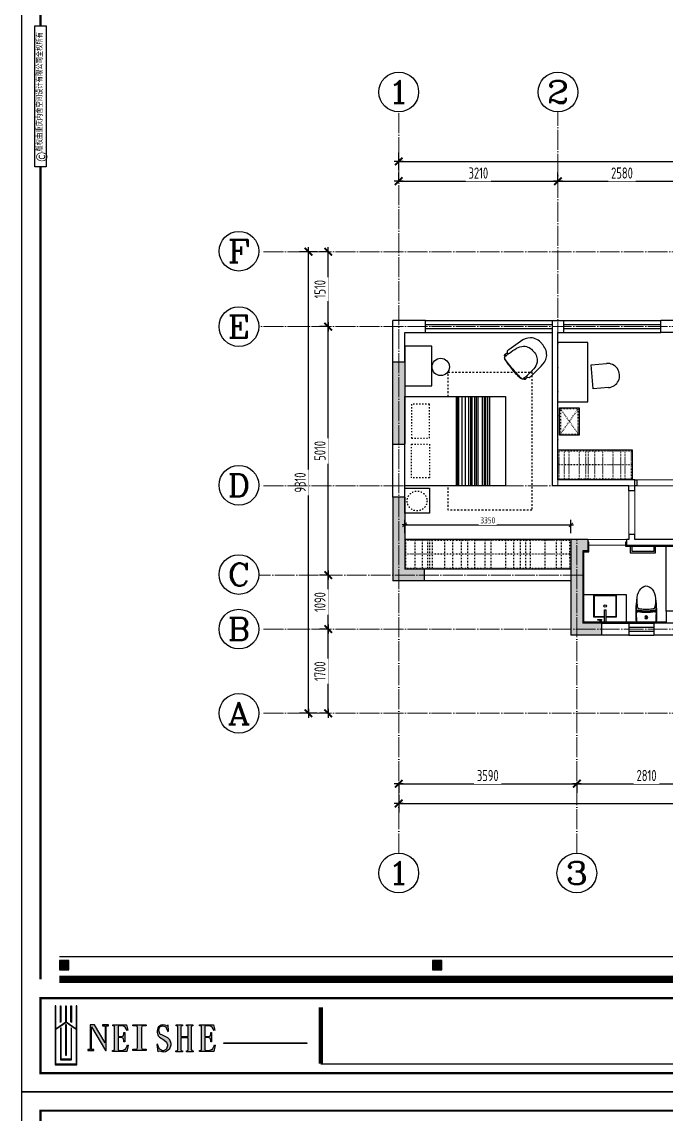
# Model space of a CAD drawing. Header units: inches. Extents: x -50945 to 250244, y -404780 to 18493.
# Drawn here: x 46715 to 59700, y -49384 to -27357 of the extents above; entities that cross this region are included whole.
import ezdxf
from ezdxf.enums import TextEntityAlignment as Align

# ---------------------------------------------------------------- set-up
doc = ezdxf.new("R2010")
doc.units = ezdxf.units.IN
doc.header["$MEASUREMENT"] = 0
for name, pattern in [('ACAD_ISO03W100', [30, 12, -18]), ('DOTE', [2.42, 2, -0.2, 0.02, -0.2]), ('iGo户型优化10', [30, 12, -18]), ('iGo户型优化15', [2, 1, -1]), ('iGo户型优化31', [0.35, 0.25, -0.1])]:
    doc.linetypes.add(name, pattern=pattern)
for name, color, linetype in [('15开关布置图-YJ', 2, 'Continuous'), ('AXIS', 1, 'Continuous'), ('AXIS_TEXT', 7, 'Continuous'), ('A图框', 7, 'Continuous'), ('D-ARCHI', 250, 'Continuous'), ('EVH 立面填充', 8, 'Continuous'), ('IBS-003-建筑窗框', 3, 'Continuous'), ('IBS-182-原建筑非承重墙', 150, 'Continuous'), ('IBS-200-原建筑承重墙柱', 200, 'Continuous'), ('IBS-63-原建筑窗', 63, 'Continuous'), ('IDS-030-造型完成面(看线)', 30, 'Continuous'), ('IDS-040-固定高家具', 40, 'Continuous'), ('IFF-31-卫浴洁具', 31, 'Continuous'), ('IFF-51-活动家具', 51, 'Continuous'), ('iGo户型优化', 7, 'Continuous'), ('外标注', 50, 'Continuous')]:
    doc.layers.add(name, color=color, linetype=linetype)
doc.layers.add('门', color=65, linetype='Continuous', lineweight=13)
doc.styles.add('04.YBC-外标注3.0', font='', dxfattribs={"width": 0.8, "height": 3})
doc.styles.add('_TCH_AXIS', font='COMPLEX', dxfattribs={"bigfont": 'GBCBIG'})
doc.styles.add('COMPLEX', font='COMPLEX')
doc.styles.add('HBA-DIMT', font='ARCHS.SHX', dxfattribs={"width": 0.8})
doc.styles.get('04.YBC-外标注3.0').set_extended_font_data('SimSun')
doc.dimstyles.new('HBA_40', dxfattribs={"dimscale": 50, "dimtxt": 2.5, "dimasz": 0.1, "dimexe": 2, "dimexo": 2.5, "dimgap": 0.6, "dimtad": 1, "dimdec": 0, "dimrnd": 5, "dimzin": 0, "dimtxsty": 'HBA-DIMT', "dimblk": 'HBA_DIMENSION_TICK', "dimblk1": 'HBA_DIMENSION_TICK', "dimblk2": 'HBA_DIMENSION_TICK', "dimcen": 0.125, "dimclrd": 44, "dimclre": 44, "dimclrt": 2, "dimadec": 0, "dimazin": 0, "dimtfac": 1, "dimtdec": 0, "dimtix": 1, "dimtmove": 1, "dimatfit": 3, "dimldrblk": 'HBA_Leader_Dot', "dimfxl": 0, "dimtvp": 1, "dimtfill": 1, "dimtolj": 1, "dimtzin": 0, "dimarcsym": 0})

# ---------------------------------------------------------------- blocks, each defined once
blk = doc.blocks.new('HBA_DIMENSION_TICK')
at = {"color": 0, "linetype": 'ByBlock'}
for p, q in [((-10, 0), (0, 0)), ((0, 0), (10, 0))]:
    blk.add_line(p, q, dxfattribs=at)
at = {"color": 50, "linetype": 'ByBlock'}
blk.add_solid([(-10, -7), (-7, -10), (7, 10), (10, 7)], dxfattribs=at)
blk = doc.blocks.new('*D137')
at = {"layer": 'Defpoints', "color": 0, "transparency": 16777216}
for p in [(54310, -42466), (57900, -42466), (57900, -42721)]:
    blk.add_point(p, dxfattribs=at)
at = {"layer": '外标注', "color": 44, "lineweight": -2, "transparency": 16777216}
for p, q in [((54310, -42691), (54310, -42901)), ((54319, -42721), (57891, -42721)), ((57900, -42691), (57900, -42901))]:
    blk.add_line(p, q, dxfattribs=at)
at = {"layer": '外标注', "color": 44, "lineweight": -2, "transparency": 16777216, "xscale": 9, "yscale": 9, "zscale": 9, "rotation": 180}
blk.add_blockref('HBA_DIMENSION_TICK', (54310, -42721), dxfattribs=at)
at = {"layer": '外标注', "color": 44, "lineweight": -2, "transparency": 16777216, "xscale": 9, "yscale": 9, "zscale": 9}
blk.add_blockref('HBA_DIMENSION_TICK', (57900, -42721), dxfattribs=at)
at = {"layer": '外标注', "color": 2, "transparency": 16777216, "insert": (56105, -42555), "char_height": 225, "attachment_point": 5, "style": 'HBA-DIMT', "bg_fill": 3, "box_fill_scale": 1.25, "bg_fill_color": 256, "bg_fill_true_color": 13158600, "bg_fill_transparency": 0}
blk.add_mtext('\\A1;3590', dxfattribs=at)
blk = doc.blocks.new('HBA_Leader_Dot')
at = {"color": 0, "linetype": 'ByBlock'}
blk.add_line((-5, 0), (-10, 0), dxfattribs=at)
at = {"color": 0, "linetype": 'ByBlock', "const_width": 5}
blk.add_lwpolyline([(-2.5, 0, 1), (2.5, 0, 1)], format="xyb", close=True, dxfattribs=at)
blk = doc.blocks.new('*D138')
at = {"layer": 'Defpoints', "color": 0, "transparency": 16777216}
for p in [(57900, -42466), (60710, -42466), (60710, -42721)]:
    blk.add_point(p, dxfattribs=at)
at = {"layer": '外标注', "color": 44, "lineweight": -2, "transparency": 16777216}
for p, q in [((57900, -42691), (57900, -42901)), ((57909, -42721), (60701, -42721)), ((60710, -42691), (60710, -42901))]:
    blk.add_line(p, q, dxfattribs=at)
at = {"layer": '外标注', "color": 44, "lineweight": -2, "transparency": 16777216, "xscale": 9, "yscale": 9, "zscale": 9, "rotation": 180}
blk.add_blockref('HBA_DIMENSION_TICK', (57900, -42721), dxfattribs=at)
at = {"layer": '外标注', "color": 44, "lineweight": -2, "transparency": 16777216, "xscale": 9, "yscale": 9, "zscale": 9}
blk.add_blockref('HBA_DIMENSION_TICK', (60710, -42721), dxfattribs=at)
at = {"layer": '外标注', "color": 2, "transparency": 16777216, "insert": (59305, -42555), "char_height": 225, "attachment_point": 5, "style": 'HBA-DIMT', "bg_fill": 3, "box_fill_scale": 1.25, "bg_fill_color": 256, "bg_fill_true_color": 13158600, "bg_fill_transparency": 0}
blk.add_mtext('\\A1;2810', dxfattribs=at)
blk = doc.blocks.new('*D145')
at = {"layer": 'Defpoints', "color": 0, "transparency": 16777216}
for p in [(54310, -42721), (69010, -42721), (69010, -43121)]:
    blk.add_point(p, dxfattribs=at)
at = {"layer": '外标注', "color": 44, "lineweight": -2, "transparency": 16777216}
for p, q in [((54310, -42946), (54310, -43301)), ((69010, -42946), (69010, -43301)), ((54319, -43121), (69001, -43121))]:
    blk.add_line(p, q, dxfattribs=at)
at = {"layer": '外标注', "color": 44, "lineweight": -2, "transparency": 16777216, "xscale": 9, "yscale": 9, "zscale": 9, "rotation": 180}
blk.add_blockref('HBA_DIMENSION_TICK', (54310, -43121), dxfattribs=at)
at = {"layer": '外标注', "color": 44, "lineweight": -2, "transparency": 16777216, "xscale": 9, "yscale": 9, "zscale": 9}
blk.add_blockref('HBA_DIMENSION_TICK', (69010, -43121), dxfattribs=at)
at = {"layer": '外标注', "color": 2, "transparency": 16777216, "insert": (61660, -42955), "char_height": 225, "attachment_point": 5, "style": 'HBA-DIMT', "bg_fill": 3, "box_fill_scale": 1.25, "bg_fill_color": 256, "bg_fill_true_color": 13158600, "bg_fill_transparency": 0}
blk.add_mtext('\\A1;14700', dxfattribs=at)
blk = doc.blocks.new('*D151')
at = {"layer": 'Defpoints', "color": 0, "transparency": 16777216}
for p in [(57520, -30572), (54310, -30797), (57520, -30797)]:
    blk.add_point(p, dxfattribs=at)
at = {"layer": '外标注', "color": 44, "lineweight": -2, "transparency": 16777216}
for p, q in [((54310, -30572), (54310, -30392)), ((57520, -30572), (57520, -30392)), ((54319, -30572), (57511, -30572))]:
    blk.add_line(p, q, dxfattribs=at)
at = {"layer": '外标注', "color": 44, "lineweight": -2, "transparency": 16777216, "xscale": 9, "yscale": 9, "zscale": 9, "rotation": 180}
blk.add_blockref('HBA_DIMENSION_TICK', (54310, -30572), dxfattribs=at)
at = {"layer": '外标注', "color": 44, "lineweight": -2, "transparency": 16777216, "xscale": 9, "yscale": 9, "zscale": 9}
blk.add_blockref('HBA_DIMENSION_TICK', (57520, -30572), dxfattribs=at)
at = {"layer": '外标注', "color": 2, "transparency": 16777216, "insert": (55915, -30406), "char_height": 225, "attachment_point": 5, "style": 'HBA-DIMT', "bg_fill": 3, "box_fill_scale": 1.25, "bg_fill_color": 256, "bg_fill_true_color": 13158600, "bg_fill_transparency": 0}
blk.add_mtext('\\A1;3210', dxfattribs=at)
blk = doc.blocks.new('*D152')
at = {"layer": 'Defpoints', "color": 0, "transparency": 16777216}
for p in [(60100, -30572), (57520, -30797), (60100, -30797)]:
    blk.add_point(p, dxfattribs=at)
at = {"layer": '外标注', "color": 44, "lineweight": -2, "transparency": 16777216}
for p, q in [((57520, -30572), (57520, -30392)), ((60100, -30572), (60100, -30392)), ((57529, -30572), (60091, -30572))]:
    blk.add_line(p, q, dxfattribs=at)
at = {"layer": '外标注', "color": 44, "lineweight": -2, "transparency": 16777216, "xscale": 9, "yscale": 9, "zscale": 9, "rotation": 180}
blk.add_blockref('HBA_DIMENSION_TICK', (57520, -30572), dxfattribs=at)
at = {"layer": '外标注', "color": 44, "lineweight": -2, "transparency": 16777216, "xscale": 9, "yscale": 9, "zscale": 9}
blk.add_blockref('HBA_DIMENSION_TICK', (60100, -30572), dxfattribs=at)
at = {"layer": '外标注', "color": 2, "transparency": 16777216, "insert": (58810, -30406), "char_height": 225, "attachment_point": 5, "style": 'HBA-DIMT', "bg_fill": 3, "box_fill_scale": 1.25, "bg_fill_color": 256, "bg_fill_true_color": 13158600, "bg_fill_transparency": 0}
blk.add_mtext('\\A1;2580', dxfattribs=at)
blk = doc.blocks.new('*D155')
at = {"layer": 'Defpoints', "color": 0, "transparency": 16777216}
for p in [(69010, -30172), (54310, -30572), (69010, -30572)]:
    blk.add_point(p, dxfattribs=at)
at = {"layer": '外标注', "color": 44, "lineweight": -2, "transparency": 16777216}
for p, q in [((54310, -30347), (54310, -29992)), ((54319, -30172), (69001, -30172)), ((69010, -30347), (69010, -29992))]:
    blk.add_line(p, q, dxfattribs=at)
at = {"layer": '外标注', "color": 44, "lineweight": -2, "transparency": 16777216, "xscale": 9, "yscale": 9, "zscale": 9, "rotation": 180}
blk.add_blockref('HBA_DIMENSION_TICK', (54310, -30172), dxfattribs=at)
at = {"layer": '外标注', "color": 44, "lineweight": -2, "transparency": 16777216, "xscale": 9, "yscale": 9, "zscale": 9}
blk.add_blockref('HBA_DIMENSION_TICK', (69010, -30172), dxfattribs=at)
at = {"layer": '外标注', "color": 2, "transparency": 16777216, "insert": (61660, -30006), "char_height": 225, "attachment_point": 5, "style": 'HBA-DIMT', "bg_fill": 3, "box_fill_scale": 1.25, "bg_fill_color": 256, "bg_fill_true_color": 13158600, "bg_fill_transparency": 0}
blk.add_mtext('\\A1;14700', dxfattribs=at)
blk = doc.blocks.new('*D156')
at = {"layer": 'Defpoints', "color": 0, "transparency": 16777216}
for p in [(52890, -39603), (53091, -39603), (53091, -41301)]:
    blk.add_point(p, dxfattribs=at)
at = {"layer": '外标注', "color": 44, "lineweight": -2, "transparency": 16777216}
for p, q in [((52890, -39603), (52710, -39603)), ((52890, -41292), (52890, -39612)), ((52890, -41301), (52710, -41301))]:
    blk.add_line(p, q, dxfattribs=at)
at = {"layer": '外标注', "color": 44, "lineweight": -2, "transparency": 16777216, "xscale": 9, "yscale": 9, "zscale": 9}
for p, rotation in [((52890, -39603), 90), ((52890, -41301), 270)]:
    blk.add_blockref('HBA_DIMENSION_TICK', p, dxfattribs=dict(at, rotation=rotation))
at = {"layer": '外标注', "color": 2, "transparency": 16777216, "insert": (52723, -40452), "char_height": 225, "attachment_point": 5, "rotation": 90, "style": 'HBA-DIMT', "bg_fill": 3, "box_fill_scale": 1.25, "bg_fill_color": 256, "bg_fill_true_color": 13158600, "bg_fill_transparency": 0}
blk.add_mtext('\\A1;1700', dxfattribs=at)
blk = doc.blocks.new('*D157')
at = {"layer": 'Defpoints', "color": 0, "transparency": 16777216}
for p in [(52890, -38513), (53091, -38513), (53091, -39603)]:
    blk.add_point(p, dxfattribs=at)
at = {"layer": '外标注', "color": 44, "lineweight": -2, "transparency": 16777216}
for p, q in [((52890, -38513), (52710, -38513)), ((52890, -39594), (52890, -38522)), ((52890, -39603), (52710, -39603))]:
    blk.add_line(p, q, dxfattribs=at)
at = {"layer": '外标注', "color": 44, "lineweight": -2, "transparency": 16777216, "xscale": 9, "yscale": 9, "zscale": 9}
for p, rotation in [((52890, -38513), 90), ((52890, -39603), 270)]:
    blk.add_blockref('HBA_DIMENSION_TICK', p, dxfattribs=dict(at, rotation=rotation))
at = {"layer": '外标注', "color": 2, "transparency": 16777216, "insert": (52723, -39058), "char_height": 225, "attachment_point": 5, "rotation": 90, "style": 'HBA-DIMT', "bg_fill": 3, "box_fill_scale": 1.25, "bg_fill_color": 256, "bg_fill_true_color": 13158600, "bg_fill_transparency": 0}
blk.add_mtext('\\A1;1090', dxfattribs=at)
blk = doc.blocks.new('*D158')
at = {"layer": 'Defpoints', "color": 0, "transparency": 16777216}
for p in [(52890, -33503), (53091, -33503), (53091, -38513)]:
    blk.add_point(p, dxfattribs=at)
at = {"layer": '外标注', "color": 44, "lineweight": -2, "transparency": 16777216}
for p, q in [((52890, -33503), (52710, -33503)), ((52890, -38504), (52890, -33512)), ((52890, -38513), (52710, -38513))]:
    blk.add_line(p, q, dxfattribs=at)
at = {"layer": '外标注', "color": 44, "lineweight": -2, "transparency": 16777216, "xscale": 9, "yscale": 9, "zscale": 9}
for p, rotation in [((52890, -33503), 90), ((52890, -38513), 270)]:
    blk.add_blockref('HBA_DIMENSION_TICK', p, dxfattribs=dict(at, rotation=rotation))
at = {"layer": '外标注', "color": 2, "transparency": 16777216, "insert": (52723, -36008), "char_height": 225, "attachment_point": 5, "rotation": 90, "style": 'HBA-DIMT', "bg_fill": 3, "box_fill_scale": 1.25, "bg_fill_color": 256, "bg_fill_true_color": 13158600, "bg_fill_transparency": 0}
blk.add_mtext('\\A1;5010', dxfattribs=at)
blk = doc.blocks.new('*D159')
at = {"layer": 'Defpoints', "color": 0, "transparency": 16777216}
for p in [(52890, -31992), (53091, -31992), (53091, -33503)]:
    blk.add_point(p, dxfattribs=at)
at = {"layer": '外标注', "color": 44, "lineweight": -2, "transparency": 16777216}
for p, q in [((52890, -31992), (52710, -31992)), ((52890, -33494), (52890, -32001)), ((52890, -33503), (52710, -33503))]:
    blk.add_line(p, q, dxfattribs=at)
at = {"layer": '外标注', "color": 44, "lineweight": -2, "transparency": 16777216, "xscale": 9, "yscale": 9, "zscale": 9}
for p, rotation in [((52890, -31992), 90), ((52890, -33503), 270)]:
    blk.add_blockref('HBA_DIMENSION_TICK', p, dxfattribs=dict(at, rotation=rotation))
at = {"layer": '外标注', "color": 2, "transparency": 16777216, "insert": (52723, -32748), "char_height": 225, "attachment_point": 5, "rotation": 90, "style": 'HBA-DIMT', "bg_fill": 3, "box_fill_scale": 1.25, "bg_fill_color": 256, "bg_fill_true_color": 13158600, "bg_fill_transparency": 0}
blk.add_mtext('\\A1;1510', dxfattribs=at)
blk = doc.blocks.new('*D160')
at = {"layer": 'Defpoints', "color": 0, "transparency": 16777216}
for p in [(52490, -31992), (52890, -31992), (52890, -41301)]:
    blk.add_point(p, dxfattribs=at)
at = {"layer": '外标注', "color": 44, "lineweight": -2, "transparency": 16777216}
for p, q in [((52665, -31992), (52310, -31992)), ((52490, -41292), (52490, -32001)), ((52665, -41301), (52310, -41301))]:
    blk.add_line(p, q, dxfattribs=at)
at = {"layer": '外标注', "color": 44, "lineweight": -2, "transparency": 16777216, "xscale": 9, "yscale": 9, "zscale": 9}
for p, rotation in [((52490, -31992), 90), ((52490, -41301), 270)]:
    blk.add_blockref('HBA_DIMENSION_TICK', p, dxfattribs=dict(at, rotation=rotation))
at = {"layer": '外标注', "color": 2, "transparency": 16777216, "insert": (52323, -36647), "char_height": 225, "attachment_point": 5, "rotation": 90, "style": 'HBA-DIMT', "bg_fill": 3, "box_fill_scale": 1.25, "bg_fill_color": 256, "bg_fill_true_color": 13158600, "bg_fill_transparency": 0}
blk.add_mtext('\\A1;9310', dxfattribs=at)
blk = doc.blocks.new('_AXISO')
blk.add_circle((0, 0), 0.5)
at = {"layer": 'AXIS_TEXT', "style": 'COMPLEX', "width": 1.041667}
blk.add_attdef('A', text='', height=0.56, dxfattribs=at).set_placement((-0.25, -0.28), (0.25, -0.28), align=Align.FIT)
blk = doc.blocks.new('gegwe')
h = blk.add_hatch(color=9)
h.paths.add_polyline_path([(189652, -49616), (189652, -49028), (189629, -49028), (189629, -49617), (189269, -49867), (189269, -49028), (189267, -49028), (189246, -49028), (189246, -51182), (190039, -51182), (190039, -49027), (190014, -49027), (190014, -49865), (190014, -49868)])
h.paths.add_polyline_path([(190014, -49898), (190014, -51161), (189269, -51161), (189269, -49898), (189642, -49636)], flags=16)
h.paths.add_polyline_path([(189641, -49706), (189653, -49716), (189653, -50844), (189629, -50844), (189629, -49716)], flags=0)
h.paths.add_polyline_path([(189825, -49834), (189847, -49852), (189847, -51000), (189439, -51000), (189439, -49849), (189461, -49834), (189461, -50979), (189825, -50979)], flags=0)
h.paths.add_polyline_path([(189439, -49636), (189459, -49620), (189459, -49028), (189439, -49028)], flags=17)
h.paths.add_polyline_path([(189822, -49620), (189847, -49637), (189847, -49027), (189822, -49027)])
at = {"color": 9}
for points in [[(189267, -49028), (189246, -49028), (189246, -51182), (190039, -51182), (190039, -49027), (190014, -49027), (190014, -49865), (190014, -49868)], [(189269, -49867), (189269, -49028), (189267, -49028)], [(189269, -49867), (189629, -49617), (189629, -49028)], [(189439, -49028), (189459, -49028), (189459, -49620), (189439, -49636), (189439, -49028)], [(189629, -49028), (189650, -49028), (189652, -49028), (189652, -49616), (190014, -49868)], [(190014, -49898), (189642, -49636), (189269, -49898)], [(189641, -49706), (189653, -49716), (189653, -50844), (189629, -50844), (189629, -49716), (189641, -49706)], [(190014, -49898), (190014, -51161), (189269, -51161), (189269, -49898)], [(189439, -49849), (189439, -51000), (189847, -51000), (189847, -49852), (189825, -49834), (189825, -50979), (189461, -50979), (189461, -49834), (189461, -49834), (189439, -49849)]]:
    blk.add_lwpolyline(points, dxfattribs=at)
blk.add_lwpolyline([(189822, -49027), (189842, -49027), (189847, -49027), (189847, -49637), (189822, -49620), (189822, -49027)], close=True, dxfattribs=at)
blk = doc.blocks.new('gegeg')
at = {"layer": 'A图框'}
h = blk.add_hatch(color=256, dxfattribs=at)
h.dxf.hatch_style = 1
h.paths.add_polyline_path([(133887, -57733), (134062, -57733), (134062, -57558), (133887, -57558)])
h = blk.add_hatch(color=256, dxfattribs=at)
h.dxf.hatch_style = 1
h.paths.add_polyline_path([(140844, -57733), (141019, -57733), (141019, -57558), (140844, -57558)])
for points in [[(134739, -58777), (134739, -59093), (134540, -58756), (134463, -58756), (134463, -59217), (134420, -59217), (134420, -59237), (134529, -59237), (134529, -59217), (134483, -59217), (134483, -58794), (134745, -59237), (134761, -59237), (134761, -58777), (134804, -58777), (134804, -58756), (134693, -58756), (134693, -58777)], [(134914, -59212), (134909, -59229), (134893, -59235), (134879, -59235), (134879, -59253), (135145, -59253), (135170, -59139), (135158, -59133), (135153, -59151), (135121, -59209), (135116, -59214), (135061, -59235), (135000, -59235), (134986, -59229), (134980, -59212), (134980, -58994), (135047, -58994), (135082, -59011), (135091, -59061), (135091, -59073), (135105, -59073), (135105, -58901), (135091, -58901), (135091, -58919), (135082, -58962), (135047, -58977), (134980, -58977), (134980, -58796), (134986, -58779), (135000, -58774), (135065, -58773), (135114, -58794), (135151, -58861), (135163, -58855), (135137, -58756), (134881, -58756), (134881, -58773), (134893, -58773), (134909, -58779), (134914, -58797)], [(135417, -58811), (135426, -58787), (135445, -58779), (135506, -58779), (135506, -58756), (135256, -58756), (135256, -58779), (135317, -58779), (135338, -58787), (135344, -58810), (135344, -59182), (135339, -59205), (135316, -59213), (135256, -59213), (135256, -59237), (135506, -59237), (135506, -59213), (135446, -59213), (135427, -59206), (135417, -59182)], [(135837, -59038), (135882, -59078), (135903, -59132), (135902, -59152), (135881, -59208), (135872, -59220), (135825, -59243), (135813, -59242), (135761, -59214), (135741, -59189), (135716, -59118), (135702, -59123), (135721, -59263), (135737, -59248), (135751, -59243), (135823, -59263), (135863, -59257), (135916, -59223), (135949, -59199), (135968, -59131), (135971, -59105), (135945, -59040), (135909, -59002), (135837, -58960), (135798, -58947), (135768, -58935), (135738, -58864), (135753, -58809), (135762, -58797), (135809, -58778), (135816, -58777), (135869, -58797), (135880, -58811), (135910, -58880), (135922, -58873), (135912, -58756), (135903, -58771), (135889, -58777), (135860, -58765), (135816, -58756), (135782, -58762), (135736, -58794), (135724, -58813), (135707, -58877), (135707, -58896), (135730, -58964), (135755, -58986)], [(136289, -59003), (136289, -59216), (136284, -59234), (136268, -59240), (136256, -59240), (136256, -59258), (136379, -59258), (136379, -59240), (136367, -59240), (136353, -59234), (136346, -59218), (136346, -58797), (136353, -58780), (136367, -58774), (136377, -58774), (136377, -58756), (136258, -58756), (136258, -58774), (136268, -58774), (136284, -58780), (136289, -58797), (136289, -58975), (136150, -58975), (136150, -58797), (136157, -58780), (136172, -58774), (136180, -58774), (136180, -58756), (136062, -58756), (136062, -58774), (136072, -58774), (136088, -58780), (136093, -58797), (136093, -59216), (136088, -59234), (136072, -59240), (136060, -59240), (136060, -59258), (136183, -59258), (136183, -59240), (136171, -59240), (136157, -59235), (136150, -59217), (136150, -59003)], [(136534, -59212), (136530, -59229), (136514, -59235), (136499, -59235), (136499, -59253), (136765, -59253), (136791, -59139), (136779, -59133), (136774, -59151), (136742, -59209), (136736, -59214), (136681, -59235), (136621, -59235), (136607, -59229), (136600, -59212), (136600, -58994), (136667, -58994), (136702, -59011), (136711, -59061), (136711, -59073), (136725, -59073), (136725, -58901), (136711, -58901), (136711, -58919), (136702, -58962), (136668, -58977), (136600, -58977), (136600, -58796), (136606, -58779), (136620, -58774), (136686, -58773), (136734, -58794), (136771, -58861), (136783, -58855), (136758, -58756), (136502, -58756), (136502, -58773), (136513, -58773), (136530, -58779), (136534, -58797)], [(138503, -59104), (138503, -59096), (136951, -59096), (136951, -59104)]]:
    blk.add_hatch(color=256, dxfattribs=at).paths.add_polyline_path(points)
for p, q in [((133887, -57482), (161887, -57482)), ((138761, -59483), (146834, -59483))]:
    blk.add_line(p, q, dxfattribs=at)
for points in [[(162587, -39218), (162587, -60008), (133187, -60008), (133187, -39218)], [(133431, -40125), (133643, -40125), (133643, -42755), (133431, -42755)], [(134062, -57558), (133887, -57558), (133887, -57733), (134062, -57733)], [(141019, -57558), (140844, -57558), (140844, -57733), (141019, -57733)], [(134739, -58777), (134739, -59093), (134540, -58756), (134463, -58756), (134463, -59217), (134420, -59217), (134420, -59237), (134529, -59237), (134529, -59217), (134483, -59217), (134483, -58794), (134745, -59237), (134761, -59237), (134761, -58777), (134804, -58777), (134804, -58756), (134693, -58756), (134693, -58777), (134739, -58777)], [(135256, -58756), (135506, -58756), (135506, -58779), (135445, -58779), (135426, -58787), (135417, -58811), (135417, -59182), (135427, -59206), (135446, -59213), (135506, -59213), (135506, -59237), (135256, -59237), (135256, -59213), (135316, -59213), (135339, -59205), (135344, -59182), (135344, -58810), (135338, -58787), (135317, -58779), (135256, -58779), (135256, -58756)], [(136951, -59096), (138503, -59096), (138503, -59104), (136951, -59104)]]:
    blk.add_lwpolyline(points, close=True, dxfattribs=at)
for points, const_width in [([(133537, -40125), (133537, -39568), (162237, -39568), (162237, -57908)], 42), ([(133537, -57908), (133537, -42755)], 42), ([(161887, -57908), (133887, -57908)], 140), ([(138761, -58433), (138761, -59483)], 84)]:
    blk.add_lwpolyline(points, dxfattribs=dict(at, const_width=const_width))
at = {"layer": 'A图框', "const_width": 42}
blk.add_lwpolyline([(133537, -58258), (162237, -58258), (162237, -59658), (133537, -59658)], close=True, dxfattribs=at)
at = {"layer": 'A图框'}
for points in [[(134882, -58756), (135137, -58756), (135163, -58855), (135151, -58861), (135116, -58798), (135112, -58793), (135065, -58773), (135000, -58774), (134986, -58779), (134980, -58796), (134980, -58977), (135047, -58977), (135082, -58962), (135091, -58919), (135091, -58901), (135105, -58901), (135105, -59073), (135091, -59073), (135091, -59061), (135082, -59011), (135047, -58994), (134980, -58994), (134980, -59212), (134986, -59229), (135000, -59235), (135061, -59235), (135116, -59214), (135121, -59209), (135153, -59151), (135158, -59133), (135170, -59139), (135145, -59253), (134879, -59253), (134879, -59235), (134893, -59235), (134909, -59229), (134914, -59212), (134914, -58797), (134909, -58779), (134893, -58773), (134881, -58773), (134881, -58756)], [(135910, -58880), (135922, -58873), (135912, -58756), (135903, -58771), (135889, -58777), (135860, -58765), (135816, -58756), (135782, -58762), (135736, -58794), (135724, -58813), (135707, -58877), (135707, -58896), (135730, -58964), (135755, -58986), (135837, -59038), (135882, -59078), (135903, -59132), (135902, -59152), (135881, -59208), (135872, -59220), (135825, -59243), (135813, -59242), (135761, -59214), (135741, -59189), (135716, -59118), (135702, -59123), (135721, -59263), (135737, -59248), (135751, -59243), (135823, -59263), (135863, -59257), (135916, -59223), (135949, -59199), (135968, -59131), (135971, -59105), (135945, -59040), (135909, -59002), (135837, -58960), (135798, -58947), (135768, -58935), (135738, -58864), (135753, -58809), (135762, -58797), (135809, -58778), (135816, -58777), (135869, -58797), (135880, -58811), (135910, -58880)], [(136258, -58756), (136377, -58756), (136377, -58774), (136367, -58774), (136353, -58780), (136346, -58797), (136346, -59218), (136353, -59234), (136367, -59240), (136379, -59240), (136379, -59258), (136256, -59258), (136256, -59240), (136268, -59240), (136284, -59234), (136289, -59216), (136289, -59003), (136150, -59003), (136150, -59217), (136157, -59235), (136171, -59240), (136183, -59240), (136183, -59258), (136060, -59258), (136060, -59240), (136072, -59240), (136088, -59234), (136093, -59216), (136093, -58797), (136088, -58780), (136072, -58774), (136062, -58774), (136062, -58756), (136180, -58756), (136180, -58774), (136172, -58774), (136157, -58780), (136150, -58797), (136150, -58975), (136289, -58975), (136289, -58797), (136284, -58780), (136268, -58774), (136258, -58774), (136258, -58756)], [(136502, -58756), (136758, -58756), (136783, -58855), (136771, -58861), (136736, -58798), (136732, -58793), (136686, -58773), (136620, -58774), (136606, -58779), (136600, -58796), (136600, -58977), (136668, -58977), (136702, -58962), (136711, -58919), (136711, -58901), (136725, -58901), (136725, -59073), (136711, -59073), (136711, -59061), (136702, -59011), (136667, -58994), (136600, -58994), (136600, -59212), (136607, -59229), (136621, -59235), (136681, -59235), (136736, -59214), (136742, -59209), (136774, -59151), (136779, -59133), (136791, -59139), (136765, -59253), (136499, -59253), (136499, -59235), (136514, -59235), (136530, -59229), (136534, -59212), (136534, -58797), (136530, -58779), (136513, -58773), (136502, -58773), (136502, -58756)]]:
    blk.add_lwpolyline(points, dxfattribs=at)
at = {"layer": '15开关布置图-YJ', "color": 2, "xscale": 0.5119999999988067, "yscale": 0.5119999999988067, "zscale": 0.5119999999988067}
blk.add_blockref('gegwe', (36914, -33299), dxfattribs=at)
at = {"layer": 'A图框', "rotation": 90, "style": '04.YBC-外标注3.0'}
for s, insert, char_height, width, attachment_point in [('版权由重庆内舍空间设计有限公司全权所有', (133460, -42471), 105, 2420.6, 1), ('©', (133559, -42567), 210, 191.34, 5)]:
    blk.add_mtext(s, dxfattribs=dict(at, insert=insert, char_height=char_height, width=width, attachment_point=attachment_point))
blk = doc.blocks.new('rtger')
at = {"layer": 'IFF-31-卫浴洁具', "ltscale": 0.02}
for p in [(64161, 9478), (64161, 9151)]:
    blk.add_line(p, (64161, 9315), dxfattribs=at)
for radius in [29.6, 16.1]:
    blk.add_circle((64065, 9315), radius, dxfattribs=at)
for centre, radius, start, end in [((64006, 6944), 2577, 87.4001, 97.1336), ((63964, 5198), 4312, 87.5288, 93.6994), ((63693, 8401), 1100, 81.703, 90.3481), ((63840, 9431), 60, 5.3921, 79.5299), ((63943, 9487), 24.1, 108.0596, 207.7967), ((63387, 9339), 552, 357.5425, 14.3815), ((63959, 9491), 18.8, 84.0685, 197.6407), ((63368, 9339), 592, 357.7467, 14.3815), ((63968, 9493), 18.2, 113.5276, 196.6187), ((63368, 9339), 602, 357.7467, 14.3815), ((64121, 9478), 40, 0, 87.4001), ((62528, 9307), 1378, 0.3409, 5.3921), ((62528, 9323), 1378, 354.6079, 359.6591), ((63387, 9291), 552, 345.6185, 2.4575), ((63368, 9291), 592, 345.6185, 2.2533), ((63368, 9291), 602, 345.6185, 2.2533), ((63693, 10228), 1100, 269.6519, 278.297), ((64006, 11686), 2577, 262.8664, 272.5999), ((63964, 13431), 4312, 266.3006, 272.4712), ((63840, 9199), 60, 280.4701, 354.6079), ((63943, 9143), 24.1, 152.2033, 251.9404), ((63959, 9138), 18.8, 162.3593, 275.9315), ((63968, 9136), 18.2, 163.3813, 246.4724), ((64121, 9151), 40, 272.5999, 0)]:
    blk.add_arc(centre, radius, start, end, dxfattribs=at)
blk.add_ellipse((63720, 9315), major_axis=(289, 0), ratio=0.648116, start_param=1.570796, end_param=4.592942, dxfattribs=at)
blk = doc.blocks.new('抖音iGo户型优化-0715')
at = {"layer": 'IFF-31-卫浴洁具'}
for points in [[(13559, -200880), (13529, -200880), (13529, -200630), (13559, -200630)], [(13659, -200640), (13609, -200640), (13609, -200630), (13659, -200630)], [(13649, -200640), (13619, -200640), (13619, -200670), (13649, -200670)], [(13689, -200681), (13619, -200681), (13619, -200671), (13689, -200671)]]:
    blk.add_lwpolyline(points, close=True, dxfattribs=at)
blk.add_lwpolyline([(13559, -200730), (13769, -200730), (13769, -201180), (13319, -201180), (13319, -200730), (13529, -200730)], dxfattribs=at)
at = {"layer": 'iGo户型优化', "color": 251, "ltscale": 333}
blk.add_lwpolyline([(13559, -200740), (13759, -200740), (13759, -201170), (13329, -201170), (13329, -200740), (13529, -200740)], dxfattribs=at)
at = {"layer": 'iGo户型优化', "color": 7}
blk.add_circle((13544, -200955), 25, dxfattribs=at)
blk = doc.blocks.new('抖音iGo户型优化-0379')
at = {"layer": 'IFF-51-活动家具', "ltscale": 100}
for p, q in [((61412, -161495), (61387, -161183)), ((61873, -161143), (61899, -161455)), ((61899, -161455), (61412, -161495))]:
    blk.add_line(p, q, dxfattribs=at)
blk.add_arc((61630, -161163), 244, 4.7217, 184.7217, dxfattribs=at)
blk = doc.blocks.new('fntjy')
at = {"layer": 'IFF-51-活动家具'}
for p, q in [((34752, -15106), (34752, -13306)), ((34794, -15106), (34794, -13306)), ((34830, -15106), (34830, -13306)), ((34860, -15106), (34860, -13306)), ((34902, -15106), (34902, -13306)), ((34985, -15106), (34985, -13306)), ((35021, -15106), (35021, -13306)), ((35057, -15106), (35057, -13306)), ((35110, -15106), (35110, -13306)), ((35134, -15106), (35134, -13306)), ((35176, -15106), (35176, -13306)), ((35241, -15106), (35241, -13306)), ((35307, -15106), (35307, -13306)), ((35373, -15106), (35373, -13306)), ((35396, -15106), (35396, -13306)), ((35420, -15106), (35420, -13306))]:
    blk.add_line(p, q, dxfattribs=at)
for points in [[(36461, -12756), (36461, -13256), (35961, -13256), (35961, -12756)], [(34431, -15106), (34431, -13306), (36461, -13306), (36461, -15106)]]:
    blk.add_lwpolyline(points, close=True, dxfattribs=at)
at = {"layer": 'iGo户型优化', "color": 251, "linetype": 'iGo户型优化15', "ltscale": 35}
blk.add_lwpolyline([(35583, -15106), (35583, -15598), (33895, -15598), (33895, -12814), (35583, -12814), (35583, -13306)], dxfattribs=at)
at = {"layer": 'iGo户型优化', "color": 251, "linetype": 'iGo户型优化10', "ltscale": 2}
for points in [[(36323, -13463), (36323, -14145), (35963, -14145), (35963, -13463)], [(36323, -14949), (36323, -14266), (35963, -14266), (35963, -14949)]]:
    blk.add_lwpolyline(points, close=True, dxfattribs=at)
blk.add_circle((36211, -13000), 200, dxfattribs=at)
blk = doc.blocks.new('抖音iGo户型优化-0371')
at = {"layer": 'IFF-51-活动家具', "ltscale": 100}
blk.add_lwpolyline([(61455, -158824), (61442, -158808, 0.206334), (61219, -158694, 0.159584), (61015, -158770), (60777, -158935, 0.042045), (60752, -158955, 0.236062), (60748, -158964), (60747, -159002), (60747, -159003, 0.319611), (60775, -159012, 0.054187), (60791, -159003, -0.030614), (60935, -158906, -0.113373), (61078, -158862, -0.229365), (61279, -158971), (61279, -158971), (61280, -158971, -0.229365), (61350, -159188, -0.113373), (61281, -159321, -0.030614), (61159, -159446, 0.054187), (61147, -159460, 0.319611), (61151, -159488), (61152, -159488), (61190, -159494, 0.236062), (61199, -159492, 0.042045), (61223, -159472), (61429, -159267, 0.159584), (61541, -159081, 0.206334), (61469, -158841)], format="xyb", close=True, dxfattribs=at)
for points in [[(60747, -158999), (60736, -159008), (60729, -159013), (60726, -159015), (60723, -159017), (60720, -159019), (60715, -159022), (60708, -159026), (60707, -159027), (60695, -159037), (60693, -159041), (60690, -159045), (60689, -159048), (60689, -159051), (60690, -159057), (60693, -159060), (60697, -159064), (60704, -159066), (60716, -159062)], [(61155, -159489), (61144, -159499), (61138, -159505), (61135, -159507), (61133, -159510), (61131, -159512), (61126, -159517), (61121, -159523), (61120, -159524), (61108, -159533), (61104, -159535), (61100, -159537), (61096, -159537), (61093, -159537), (61087, -159535), (61085, -159532), (61082, -159527), (61081, -159520), (61087, -159508)]]:
    blk.add_lwpolyline(points, dxfattribs=at)
for points in [[(60789, -159004), (60726, -159055), (60699, -159078, 0.144369), (60692, -159091, 0.222999), (60695, -159126, 0.033134), (60848, -159329), (60848, -159330)], [(60747, -159002), (60709, -159033), (60704, -159037, 0.976859), (60720, -159061)], [(60857, -159322), (60828, -159286, -0.018931), (60728, -159157, -0.005721), (60701, -159117, -0.269565), (60698, -159083)], [(61158, -159447), (61096, -159500), (61069, -159522, -0.144369), (61054, -159526, -0.222999), (61020, -159517, -0.033134), (60848, -159330), (60848, -159330)], [(60857, -159322), (60887, -159358, 0.018931), (60996, -159479, 0.005721), (61030, -159513, 0.269565), (61064, -159522)], [(61152, -159488), (61115, -159520), (61109, -159525, -0.976859), (61089, -159505)]]:
    blk.add_lwpolyline(points, format="xyb", dxfattribs=at)
blk = doc.blocks.new('*D186')
at = {"color": 44, "lineweight": -2, "transparency": 16777216}
for p, q in [((54430, -37668), (54430, -37401)), ((57780, -37668), (57780, -37401)), ((54435, -37501), (57775, -37501))]:
    blk.add_line(p, q, dxfattribs=at)
at = {"layer": 'Defpoints', "color": 0, "transparency": 16777216}
for p in [(57780, -37501), (54430, -37793), (57780, -37793)]:
    blk.add_point(p, dxfattribs=at)
at = {"color": 44, "lineweight": -2, "transparency": 16777216, "xscale": 5, "yscale": 5, "zscale": 5, "rotation": 180}
blk.add_blockref('HBA_DIMENSION_TICK', (54430, -37501), dxfattribs=at)
at = {"color": 44, "lineweight": -2, "transparency": 16777216, "xscale": 5, "yscale": 5, "zscale": 5}
blk.add_blockref('HBA_DIMENSION_TICK', (57780, -37501), dxfattribs=at)
at = {"color": 2, "transparency": 16777216, "insert": (56105, -37409), "char_height": 125, "attachment_point": 5, "style": 'HBA-DIMT', "bg_fill": 3, "box_fill_scale": 1.25, "bg_fill_color": 256, "bg_fill_true_color": 13158600, "bg_fill_transparency": 0}
blk.add_mtext('\\A1;3350', dxfattribs=at)

msp = doc.modelspace()

# ---------------------------------------------------------------- hatches: boundary and pattern name
at = {"layer": 'EVH 立面填充'}
h = msp.add_hatch(color=256, dxfattribs=at)
h.dxf.hatch_style = 1
h.paths.add_polyline_path([(54189.86, -35872.68), (54429.86, -35872.68), (54429.86, -34212.68), (54189.86, -34212.68)])
h = msp.add_hatch(color=256, dxfattribs=at)
h.dxf.hatch_style = 1
h.paths.add_polyline_path([(54429.86, -38392.68), (54429.86, -36942.68), (54189.86, -36942.68), (54189.86, -38632.68), (54829.86, -38632.68), (54829.86, -38392.68)])
h = msp.add_hatch(color=256, dxfattribs=at)
h.dxf.hatch_style = 1
h.paths.add_polyline_path([(57779.56, -39722.68), (58399.56, -39722.68), (58399.56, -39482.68), (58019.56, -39482.68), (58019.56, -38022.68), (58119.56, -38022.68), (58119.56, -37792.68), (57779.56, -37792.68)])

# ---------------------------------------------------------------- linework, layer by layer
at = {"layer": 'IBS-003-建筑窗框', "color": 251, "ltscale": 10}
for p, q in [((54849.86, -33381.68), (57409.86, -33381.68)), ((57629.86, -33382.68), (59589.86, -33382.68)), ((54849.86, -33622.68), (57409.86, -33622.68)), ((57629.86, -33622.68), (59589.86, -33622.68)), ((58949.56, -39482.68), (59449.56, -39482.68)), ((58949.56, -39722.68), (59449.56, -39722.68))]:
    msp.add_line(p, q, dxfattribs=at)
at = {"layer": 'IBS-182-原建筑非承重墙'}
for p, q in [((54849.86, -33381.68), (54189.86, -33381.68)), ((54189.86, -34212.68), (54189.86, -33382.68)), ((54849.86, -33622.68), (54849.86, -33381.68)), ((57409.86, -33381.68), (57629.86, -33381.68)), ((57409.86, -36712.68), (57409.86, -33382.68)), ((57629.86, -33381.68), (57629.86, -33622.68)), ((59589.86, -33622.68), (59589.86, -33372.68)), ((59589.86, -33372.68), (59999.86, -33372.68)), ((54429.86, -34212.68), (54429.86, -33622.68)), ((54429.86, -33622.68), (54849.86, -33622.68)), ((57519.86, -36592.68), (57519.86, -33622.68)), ((57519.86, -33622.68), (57629.86, -33622.68)), ((59999.86, -33622.68), (59589.86, -33622.68)), ((54189.86, -36942.68), (54189.86, -35872.68)), ((54429.86, -36942.68), (54429.86, -35872.68)), ((58949.86, -36712.68), (57409.86, -36712.68)), ((59069.86, -36592.68), (57519.86, -36592.68)), ((58949.86, -36812.68), (58949.86, -36712.68)), ((59069.86, -36812.68), (59069.86, -36592.68)), ((59069.86, -36812.68), (58949.86, -36812.68)), ((58949.56, -37792.68), (58899.56, -37792.68)), ((58899.56, -37792.68), (58899.56, -37912.68)), ((59069.56, -37692.68), (58949.56, -37692.68)), ((58949.56, -37692.68), (58949.56, -37792.68)), ((59069.56, -37792.68), (59069.56, -37692.68)), ((62719.56, -37792.68), (59069.56, -37792.68)), ((58899.56, -37912.68), (60599.56, -37912.68)), ((57779.56, -38392.68), (54829.86, -38392.68)), ((57779.56, -38632.68), (54829.86, -38632.68)), ((58399.56, -39482.68), (58949.56, -39482.68)), ((58949.56, -39482.68), (58949.56, -39722.68)), ((60829.56, -39482.68), (59449.56, -39482.68)), ((59449.56, -39482.68), (59449.56, -39722.68)), ((58949.56, -39722.68), (58399.56, -39722.68)), ((61909.56, -39722.68), (59449.56, -39722.68))]:
    msp.add_line(p, q, dxfattribs=at)
msp.add_lwpolyline([(59069.86, -36592.68), (59109.86, -36592.68), (59109.86, -36712.68), (59069.86, -36712.68)], close=True, dxfattribs=at)
at = {"layer": 'IBS-200-原建筑承重墙柱', "ltscale": 0.02}
for p, q in [((54189.86, -34212.68), (54429.86, -34212.68)), ((54189.86, -35872.68), (54189.86, -34212.68)), ((54429.86, -34212.68), (54429.86, -35872.68)), ((54189.86, -35872.68), (54429.86, -35872.68)), ((54429.86, -36942.68), (54189.86, -36942.68)), ((54189.86, -36942.68), (54189.86, -38632.68)), ((54429.86, -36942.68), (54429.86, -38392.68)), ((58119.56, -37792.68), (57779.56, -37792.68)), ((57779.56, -37792.68), (57779.56, -39722.68)), ((58119.56, -37792.68), (58119.56, -38022.68)), ((58119.56, -38022.68), (58019.56, -38022.68)), ((58019.56, -38022.68), (58019.56, -39482.68)), ((54829.86, -38392.68), (54429.86, -38392.68)), ((54829.86, -38632.68), (54829.86, -38392.68)), ((54829.86, -38632.68), (54189.86, -38632.68)), ((58399.56, -39482.68), (58019.56, -39482.68)), ((58399.56, -39482.68), (58399.56, -39722.68)), ((58399.56, -39722.68), (57779.56, -39722.68))]:
    msp.add_line(p, q, dxfattribs=at)
at = {"layer": 'IBS-63-原建筑窗'}
for p, q in [((54849.86, -33461.68), (57409.86, -33461.68)), ((57629.86, -33462.68), (59589.86, -33462.68)), ((54849.86, -33542.68), (57409.86, -33542.68)), ((57629.86, -33542.68), (59589.86, -33542.68)), ((58949.56, -39562.68), (59449.56, -39562.68)), ((58949.56, -39642.68), (59449.56, -39642.68))]:
    msp.add_line(p, q, dxfattribs=at)
at = {"layer": 'IDS-030-造型完成面(看线)'}
msp.add_lwpolyline([(58899.56, -37852.68), (58879.56, -37852.68), (58879.56, -37932.68), (60579.56, -37932.68), (60579.56, -39242.68), (59699.56, -39242.68), (59699.56, -39462.68), (58039.56, -39462.68), (58039.56, -38042.68), (58139.56, -38042.68), (58139.56, -37852.68), (58119.56, -37852.68)], dxfattribs=at)
at = {"layer": 'IDS-040-固定高家具', "linetype": 'ACAD_ISO03W100'}
for p, q in [((57568.99, -35669.2), (57928.99, -35159.2)), ((57928.99, -35669.2), (57568.99, -35159.2)), ((57643.28, -36012.68), (57643.28, -36572.68)), ((57738.32, -36012.68), (57738.32, -36572.68)), ((57948.56, -36012.68), (57948.56, -36572.68)), ((58072.4, -36012.68), (58072.4, -36572.68)), ((58130, -36012.68), (58130, -36572.68)), ((58256.72, -36012.68), (58256.72, -36572.68)), ((58418, -36012.68), (58418, -36572.68)), ((58622.47, -36012.68), (58622.47, -36572.68)), ((58777.99, -36012.68), (58777.99, -36572.68)), ((58867.27, -36012.68), (58867.27, -36572.68)), ((58999.86, -36292.68), (57539.86, -36292.68)), ((54636.96, -37812.68), (54636.96, -38372.68)), ((54785.69, -37812.68), (54785.69, -38372.68)), ((54889.8, -37812.68), (54889.8, -38372.68)), ((54926.99, -37812.68), (54926.99, -38372.68)), ((54986.48, -37812.68), (54986.48, -38372.68)), ((55231.89, -37812.68), (55231.89, -38372.68)), ((55395.5, -37812.68), (55395.5, -38372.68)), ((55566.54, -37812.68), (55566.54, -38372.68)), ((55692.96, -37812.68), (55692.96, -38372.68)), ((55834.26, -37812.68), (55834.26, -38372.68)), ((56042.48, -37812.68), (56042.48, -38372.68)), ((56168.91, -37812.68), (56168.91, -38372.68)), ((56458.94, -37812.68), (56458.94, -38372.68)), ((56622.54, -37812.68), (56622.54, -38372.68)), ((56756.4, -37812.68), (56756.4, -38372.68)), ((56867.95, -37812.68), (56867.95, -38372.68)), ((56957.19, -37812.68), (56957.19, -38372.68)), ((57254.66, -37812.68), (57254.66, -38372.68)), ((57485.2, -37812.68), (57485.2, -38372.68)), ((57581.87, -37812.68), (57581.87, -38372.68)), ((57759.56, -38092.68), (54449.86, -38092.68))]:
    msp.add_line(p, q, dxfattribs=at)
at = {"layer": 'IDS-040-固定高家具'}
for p, q in [((59019.86, -35992.68), (57519.86, -35992.68)), ((59019.86, -36592.68), (59019.86, -35992.68)), ((57779.56, -37792.68), (54429.86, -37792.68))]:
    msp.add_line(p, q, dxfattribs=at)
msp.add_lwpolyline([(57548.99, -35689.2), (57548.99, -35139.2), (57948.99, -35139.2), (57948.99, -35689.2)], close=True, dxfattribs=at)
at = {"layer": 'IDS-040-固定高家具', "linetype": 'ACAD_ISO03W100'}
for points in [[(57568.99, -35669.2), (57928.99, -35669.2), (57928.99, -35159.2), (57568.99, -35159.2)], [(57539.86, -36572.68), (58999.86, -36572.68), (58999.86, -36012.68), (57539.86, -36012.68)], [(54449.86, -38372.68), (57759.56, -38372.68), (57759.56, -37812.68), (54449.86, -37812.68)]]:
    msp.add_lwpolyline(points, close=True, dxfattribs=at)
at = {"layer": 'IFF-31-卫浴洁具', "ltscale": 0.02}
for p, q in [((59699.56, -39242.68), (59699.56, -37932.68)), ((58899.56, -38912.68), (58039.56, -38912.68)), ((58899.56, -39462.68), (58899.56, -38912.68))]:
    msp.add_line(p, q, dxfattribs=at)
for points in [[(58976.32, -37932.68), (58976.32, -38062.68), (59486.32, -38062.68), (59486.32, -37932.68)], [(59006.32, -37932.68), (59006.32, -38032.68), (59456.32, -38032.68), (59456.32, -37932.68)]]:
    msp.add_lwpolyline(points, dxfattribs=at)
at = {"layer": 'IFF-51-活动家具'}
for p, q in [((58119.86, -33822.68), (57519.86, -33822.68)), ((58119.86, -35022.68), (58119.86, -33822.68)), ((57519.86, -35022.68), (58119.86, -35022.68))]:
    msp.add_line(p, q, dxfattribs=at)
msp.add_lwpolyline([(54429.86, -34699.6), (54979.86, -34699.6), (54979.86, -33899.6), (54429.86, -33899.6)], close=True, dxfattribs=at)
msp.add_circle((55156.35, -34314.8), 175, dxfattribs=at)
at = {"layer": '门', "color": 8, "lineweight": 5}
for points in [[(59109.86, -36592.68), (59949.86, -36592.68), (59949.86, -36712.68), (59109.86, -36712.68)], [(58949.56, -37692.68), (59069.86, -37692.68), (59069.86, -36812.68), (58949.56, -36812.68)], [(58899.56, -37912.68), (58119.56, -37912.68), (58119.56, -37792.68), (58899.56, -37792.68)]]:
    msp.add_lwpolyline(points, close=True, dxfattribs=at)

# ---------------------------------------------------------------- block references
at = {"color": 7, "linetype": 'iGo户型优化31'}
msp.add_blockref('抖音iGo户型优化-0371', (-4251.02, 124966.07), dxfattribs=at)
at = {"rotation": 180}
msp.add_blockref('fntjy', (90890.97, -50018.59), dxfattribs=at)
at = {"color": 7, "linetype": 'iGo户型优化31', "rotation": 180}
msp.add_blockref('抖音iGo户型优化-0715', (72014.01, -240092.94), dxfattribs=at)
at = {"layer": '15开关布置图-YJ', "color": 2, "xscale": 1.081091401797356, "yscale": 1.081091401797356, "zscale": 1.081091401797356}
msp.add_blockref('gegeg', (-97273.12, -6536.35), dxfattribs=at)
at = {"layer": 'AXIS'}
ref = msp.add_blockref('_AXISO', (54309.86, -28772.43), dxfattribs=dict(at, xscale=800, yscale=800, zscale=800))
ref.add_attrib('A', '1', dxfattribs={"layer": 'AXIS_TEXT', "height": 452.55, "style": '_TCH_AXIS', "width": 2.333333}).set_placement((54083.59, -28998.71), (54536.14, -28998.71), align=Align.FIT)
ref = msp.add_blockref('_AXISO', (57519.86, -28772.43), dxfattribs=dict(at, xscale=800, yscale=800, zscale=800))
ref.add_attrib('A', '2', dxfattribs={"layer": 'AXIS_TEXT', "height": 452.55, "style": '_TCH_AXIS', "width": 1.5}).set_placement((57293.59, -28998.71), (57746.14, -28998.71), align=Align.FIT)
ref = msp.add_blockref('_AXISO', (51089.99, -31982.43), dxfattribs=dict(at, xscale=800, yscale=800, zscale=800))
ref.add_attrib('A', 'F', dxfattribs={"layer": 'AXIS_TEXT', "height": 452.55, "style": '_TCH_AXIS', "width": 1.3125}).set_placement((50863.72, -32208.71), (51316.26, -32208.71), align=Align.FIT)
ref = msp.add_blockref('_AXISO', (51089.86, -33502.68), dxfattribs=dict(at, xscale=800, yscale=800, zscale=800))
ref.add_attrib('A', 'E', dxfattribs={"layer": 'AXIS_TEXT', "height": 452.55, "style": '_TCH_AXIS', "width": 1.3125}).set_placement((50863.59, -33728.95), (51316.14, -33728.95), align=Align.FIT)
ref = msp.add_blockref('_AXISO', (51089.86, -36702.44), dxfattribs=dict(at, xscale=800, yscale=800, zscale=800))
ref.add_attrib('A', 'D', dxfattribs={"layer": 'AXIS_TEXT', "height": 452.55, "style": '_TCH_AXIS', "width": 1.235294}).set_placement((50863.59, -36928.72), (51316.14, -36928.72), align=Align.FIT)
ref = msp.add_blockref('_AXISO', (51089.86, -38502.44), dxfattribs=dict(at, xscale=800, yscale=800, zscale=800))
ref.add_attrib('A', 'C', dxfattribs={"layer": 'AXIS_TEXT', "height": 452.55, "style": '_TCH_AXIS', "width": 1.4}).set_placement((50863.59, -38728.72), (51316.14, -38728.72), align=Align.FIT)
ref = msp.add_blockref('_AXISO', (51089.86, -39602.68), dxfattribs=dict(at, xscale=800, yscale=800, zscale=800))
ref.add_attrib('A', 'B', dxfattribs={"layer": 'AXIS_TEXT', "height": 452.55, "style": '_TCH_AXIS', "width": 1.235294}).set_placement((50863.59, -39828.95), (51316.14, -39828.95), align=Align.FIT)
ref = msp.add_blockref('_AXISO', (51090.07, -41301.01), dxfattribs=dict(at, xscale=800, yscale=800, zscale=800))
ref.add_attrib('A', 'A', dxfattribs={"layer": 'AXIS_TEXT', "height": 452.55, "style": '_TCH_AXIS', "width": 1.166667}).set_placement((50863.79, -41527.28), (51316.34, -41527.28), align=Align.FIT)
ref = msp.add_blockref('_AXISO', (54309.86, -44521.01), dxfattribs=dict(at, xscale=800, yscale=800, zscale=800))
ref.add_attrib('A', '1', dxfattribs={"layer": 'AXIS_TEXT', "height": 452.55, "style": '_TCH_AXIS', "width": 2.333333}).set_placement((54083.59, -44747.28), (54536.14, -44747.28), align=Align.FIT)
ref = msp.add_blockref('_AXISO', (57899.56, -44521.01), dxfattribs=dict(at, xscale=800, yscale=800, zscale=800))
ref.add_attrib('A', '3', dxfattribs={"layer": 'AXIS_TEXT', "height": 452.55, "style": '_TCH_AXIS', "width": 1.5}).set_placement((57673.29, -44747.28), (58125.84, -44747.28), align=Align.FIT)
at = {"layer": 'IFF-31-卫浴洁具', "ltscale": 0.02, "xscale": -1, "rotation": 89.99999999999928}
msp.add_blockref('rtger', (68614.41, 24698.46), dxfattribs=at)
at = {"layer": 'IFF-51-活动家具', "rotation": 270}
msp.add_blockref('抖音iGo户型优化-0379', (219680.66, 27140.16), dxfattribs=at)

# ---------------------------------------------------------------- dimensions: what is measured, and where the dimension line sits
at = {"layer": '外标注'}
for base, p1, p2, picture, middle in [((57519.86, -30572.43), (54309.86, -30797.02), (57519.86, -30797.02), '*D151', (55914.86, -30405.93)), ((57899.56, -42721.01), (54309.86, -42465.97), (57899.56, -42465.97), '*D137', (56104.71, -42554.51))]:
    dim = msp.add_linear_dim(base=base, p1=p1, p2=p2, dimstyle='HBA_40', override={"dimscale": 90, "dimfxl": 200, "dimfxlon": 1}, dxfattribs=at)
    dim.commit()
    dim.dimension.update_dxf_attribs({"geometry": picture, "text_midpoint": middle})
dim = msp.add_linear_dim(base=(52889.86, -39602.68), p1=(53091.03, -41301.01), p2=(53091.03, -39602.68), angle=270, dimstyle='HBA_40', override={"dimscale": 90, "dimfxl": 200, "dimfxlon": 1}, dxfattribs=at)
dim.commit()
dim.dimension.update_dxf_attribs({"geometry": '*D156', "text_midpoint": (52723.36, -40451.84)})

# ---------------------------------------------------------------- next in the draw order: dimensions: what is measured, and where the dimension line sits
for base, p1, p2, picture, middle in [((60099.86, -30572.43), (57519.86, -30797.02), (60099.86, -30797.02), '*D152', (58809.86, -30405.93)), ((60709.56, -42721.01), (57899.56, -42465.97), (60709.56, -42465.97), '*D138', (59304.56, -42554.51))]:
    dim = msp.add_linear_dim(base=base, p1=p1, p2=p2, dimstyle='HBA_40', override={"dimscale": 90, "dimfxl": 200, "dimfxlon": 1}, dxfattribs=at)
    dim.commit()
    dim.dimension.update_dxf_attribs({"geometry": picture, "text_midpoint": middle})
dim = msp.add_linear_dim(base=(52889.86, -38512.68), p1=(53091.03, -39602.68), p2=(53091.03, -38512.68), angle=270, dimstyle='HBA_40', override={"dimscale": 90, "dimfxl": 200, "dimfxlon": 1}, dxfattribs=at)
dim.commit()
dim.dimension.update_dxf_attribs({"geometry": '*D157', "text_midpoint": (52723.36, -39057.68)})

# ---------------------------------------------------------------- next in the draw order: dimensions: what is measured, and where the dimension line sits
for base, p1, p2, picture, middle in [((69009.86, -30172.43), (54309.86, -30572.43), (69009.86, -30572.43), '*D155', (61659.86, -30005.93)), ((69009.86, -43121.01), (54309.86, -42721.01), (69009.86, -42721.01), '*D145', (61659.86, -42954.51))]:
    dim = msp.add_linear_dim(base=base, p1=p1, p2=p2, dimstyle='HBA_40', override={"dimscale": 90, "dimfxl": 200, "dimfxlon": 1}, dxfattribs=at)
    dim.commit()
    dim.dimension.update_dxf_attribs({"geometry": picture, "text_midpoint": middle})
dim = msp.add_linear_dim(base=(52889.86, -33502.68), p1=(53091.03, -38512.68), p2=(53091.03, -33502.68), angle=270, dimstyle='HBA_40', override={"dimscale": 90, "dimfxl": 200, "dimfxlon": 1}, dxfattribs=at)
dim.commit()
dim.dimension.update_dxf_attribs({"geometry": '*D158', "text_midpoint": (52723.36, -36007.68)})

# ---------------------------------------------------------------- next in the draw order: linework, layer by layer
at = {"layer": 'D-ARCHI', "color": 251, "linetype": 'DOTE', "lineweight": 5, "ltscale": 200}
for p, q in [((54309.86, -44121.01), (54309.86, -29172.43)), ((57519.86, -36712.68), (57519.86, -29172.43)), ((57899.56, -44121.01), (57899.56, -37792.68))]:
    msp.add_line(p, q, dxfattribs=at)

# ---------------------------------------------------------------- next in the draw order: dimensions: what is measured, and where the dimension line sits
at = {"layer": '外标注'}
dim = msp.add_linear_dim(base=(52889.86, -31992.43), p1=(53091.03, -33502.68), p2=(53091.03, -31992.43), angle=270, dimstyle='HBA_40', override={"dimscale": 90, "dimfxl": 200, "dimfxlon": 1}, dxfattribs=at)
dim.commit()
dim.dimension.update_dxf_attribs({"geometry": '*D159', "text_midpoint": (52723.36, -32747.55)})

# ---------------------------------------------------------------- next in the draw order: dimensions: what is measured, and where the dimension line sits
dim = msp.add_linear_dim(base=(52489.86, -31992.43), p1=(52889.86, -41301.01), p2=(52889.86, -31992.43), angle=90, dimstyle='HBA_40', override={"dimscale": 90, "dimfxl": 200, "dimfxlon": 1}, dxfattribs=at)
dim.commit()
dim.dimension.update_dxf_attribs({"geometry": '*D160', "text_midpoint": (52323.36, -36646.72)})

# ---------------------------------------------------------------- next in the draw order: linework, layer by layer
at = {"layer": 'D-ARCHI', "color": 251, "linetype": 'DOTE', "lineweight": 5, "ltscale": 200}
for p, q in [((71829.86, -31992.43), (51502.61, -31992.43)), ((71829.86, -33502.68), (51489.86, -33502.68)), ((71829.86, -36712.68), (51502.61, -36712.68)), ((58019.56, -38512.68), (51502.61, -38512.68)), ((71829.86, -39602.68), (51502.61, -39602.68)), ((71829.86, -41301.01), (51502.61, -41301.01))]:
    msp.add_line(p, q, dxfattribs=at)

# ---------------------------------------------------------------- next in the draw order: block references
at = {"layer": '15开关布置图-YJ', "color": 2, "xscale": 1.081091401797356, "yscale": 1.081091401797356, "zscale": 1.081091401797356}
msp.add_blockref('gegeg', (-97273.12, 15939.54), dxfattribs=at)

# ---------------------------------------------------------------- next in the draw order: dimensions: what is measured, and where the dimension line sits
dim = msp.add_linear_dim(base=(57779.56, -37501.1), p1=(54429.86, -37792.68), p2=(57779.56, -37792.68), dimstyle='HBA_40')
dim.commit()
dim.dimension.update_dxf_attribs({"geometry": '*D186', "text_midpoint": (56104.71, -37408.6)})

doc.saveas('drawing.dxf')
